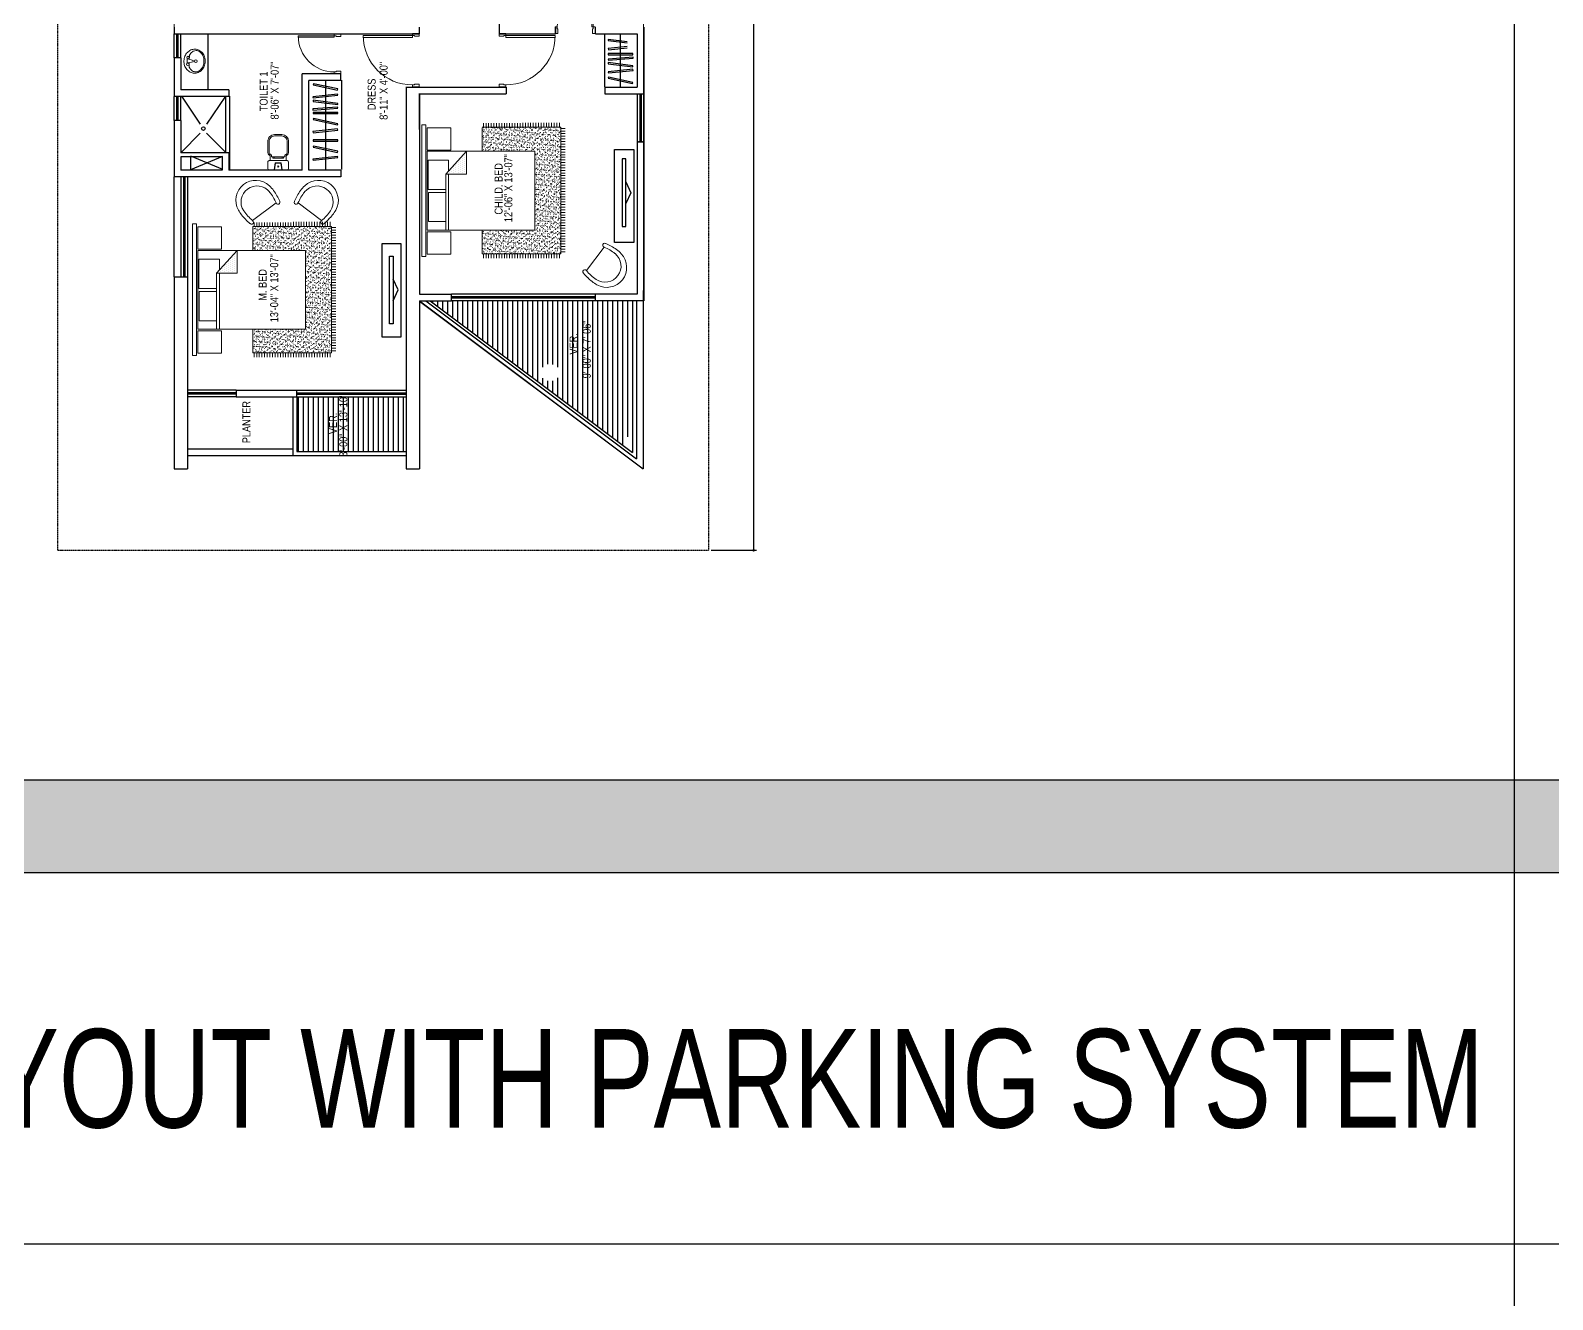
# Model space of a CAD drawing. Header units: inches. Extents: x 283072 to 301462, y 26630 to 62925.
# Drawn here: x 292649 to 293790, y 31862 to 32813 of the extents above; entities that cross this region are included whole.
import ezdxf
from ezdxf.enums import TextEntityAlignment as Align

# ---------------------------------------------------------------- set-up
doc = ezdxf.new("R2010")
doc.units = ezdxf.units.IN
doc.header["$MEASUREMENT"] = 0
doc.header["$PDMODE"] = 2
doc.linetypes.add('ACAD_ISO03W100', pattern=[30, 12, -18])
doc.linetypes.add('DASHDOT', pattern=[25.4, 12.7, -6.35, 0, -6.35])
doc.layers.get('0').update_dxf_attribs({"lineweight": 5})
for name, color, linetype, lineweight in [('BUILDING_OUTER_P3', 1, 'Continuous', 35), ('DIM', 4, 'Continuous', 13), ('Dimension.', 7, 'Continuous', 5), ('door', 35, 'Continuous', 13), ('Duct', 8, 'Continuous', 9), ('Fixture', 42, 'Continuous', 13), ('fur', 46, 'Continuous', 13), ('furniture', 126, 'Continuous', 13), ('Hatch', 8, 'Continuous', 9), ('Railing', 30, 'Continuous', 25), ('slab', 86, 'Continuous', 9), ('Text Room name', 4, 'Continuous', 13), ('Text Room Size feet', 34, 'Continuous', 9), ('wall', 7, 'Continuous', 35)]:
    doc.layers.add(name, color=color, linetype=linetype, lineweight=lineweight)
doc.layers.add('WIN', color=7, linetype='Continuous', lineweight=18, true_color=0x144fff)
doc.styles.add('ATT', font='TXT')
doc.styles.add('S_Swis721 LtCn BT', font='swisscl.ttf')
doc.styles.get("Standard").update_dxf_attribs({"font": 'ARIALN.TTF'})
doc.dimstyles.get("Standard").update_dxf_attribs({"dimtxt": 11, "dimasz": 2, "dimexe": 2, "dimexo": 2, "dimgap": 0.09, "dimtad": 0, "dimtih": 1, "dimtoh": 1, "dimdec": 4, "dimzin": 0, "dimdsep": 46, "dimlunit": 4, "dimtxsty": 'Standard', "dimblk": 'DOT', "dimcen": 0.09, "dimadec": 0, "dimazin": 0, "dimtfac": 1, "dimtdec": 4, "dimtofl": 0, "dimtmove": 0, "dimatfit": 3, "dimldrblk": 'DOT', "dimfxl": 1, "dimtolj": 1, "dimtzin": 0, "dimarcsym": 0})

# ---------------------------------------------------------------- blocks, each defined once
blk = doc.blocks.new('DOOR-SS-40')
at = {"layer": 'door'}
for p, q in [((1.5, 5), (1.5, 42)), ((3, 42), (3, 5)), ((0, 0), (0, 5)), ((0, 5), (1.5, 5)), ((2, 0), (0, 0)), ((3, 5), (1.5, 5)), ((1.5, 5), (1.5, 3.5)), ((1.5, 3.5), (2, 3.5)), ((2, 3.5), (2, 0)), ((38, 3.5), (38.5, 3.5)), ((38, 0), (38, 3.5)), ((40, 0), (38, 0)), ((38.5, 5), (40, 5)), ((38.5, 3.5), (38.5, 5)), ((40, 5), (40, 0))]:
    blk.add_line(p, q, dxfattribs=at)
at = {"layer": 'door', "ltscale": 50}
blk.add_arc((1.5, 5), 37, 0, 90, dxfattribs=at)
blk = doc.blocks.new('BED-D60A')
for p, q in [((-30, -82), (-30, 0)), ((30, 0), (-30, 0)), ((30, 0), (30, -82)), ((-23.6, -14.2), (-23.6, -1)), ((-23.6, -1), (-1.3, -1)), ((-1.3, -1), (-1.3, -14.2)), ((1, -0.9), (1, -14.2)), ((23.3, -0.9), (1, -0.9)), ((23.3, -16.4), (23.3, -0.9)), ((12.6, -14.2), (-30, -14.2)), ((-30, -16.4), (12.6, -16.4)), ((12.6, -16.4), (12.6, -14.2)), ((30, -29.9), (12.6, -14.2)), ((12.6, -16.4), (12.6, -29.9)), ((12.8, -15.8), (12.8, -15.8)), ((12.8, -18.9), (12.8, -18.9)), ((12.8, -22), (12.8, -22)), ((13.6, -17.3), (13.6, -17.3)), ((13.6, -20.5), (13.6, -20.5)), ((14.4, -18.9), (14.4, -18.9)), ((14.4, -22), (14.4, -22)), ((15.1, -16.4), (23.3, -16.4)), ((15.2, -17.3), (15.2, -17.3)), ((15.2, -20.5), (15.2, -20.5)), ((16, -18.9), (16, -18.9)), ((16, -22), (16, -22)), ((16.7, -20.5), (16.7, -20.5)), ((17.5, -18.9), (17.5, -18.9)), ((17.5, -22), (17.5, -22)), ((18.3, -20.5), (18.3, -20.5)), ((19.1, -22), (19.1, -22)), ((20.7, -22), (20.7, -22)), ((12.6, -29.9), (30, -29.9)), ((12.8, -25.1), (12.8, -25.1)), ((12.8, -28.3), (12.8, -28.3)), ((13.6, -23.6), (13.6, -23.6)), ((13.6, -26.7), (13.6, -26.7)), ((13.6, -29.8), (13.6, -29.8)), ((14.4, -25.1), (14.4, -25.1)), ((14.4, -28.3), (14.4, -28.3)), ((15.2, -23.6), (15.2, -23.6)), ((15.2, -26.7), (15.2, -26.7)), ((15.2, -29.8), (15.2, -29.8)), ((16, -25.1), (16, -25.1)), ((16, -28.3), (16, -28.3)), ((16.7, -23.6), (16.7, -23.6)), ((16.7, -26.7), (16.7, -26.7)), ((16.7, -29.8), (16.7, -29.8)), ((17.5, -25.1), (17.5, -25.1)), ((17.5, -28.3), (17.5, -28.3)), ((18.3, -23.6), (18.3, -23.6)), ((18.3, -26.7), (18.3, -26.7)), ((18.3, -29.8), (18.3, -29.8)), ((19.1, -25.1), (19.1, -25.1)), ((19.1, -28.3), (19.1, -28.3)), ((19.9, -23.6), (19.9, -23.6)), ((19.9, -26.7), (19.9, -26.7)), ((19.9, -29.8), (19.9, -29.8)), ((20.7, -25.1), (20.7, -25.1)), ((20.7, -28.3), (20.7, -28.3)), ((21.4, -23.6), (21.4, -23.6)), ((21.4, -26.7), (21.4, -26.7)), ((21.4, -29.8), (21.4, -29.8)), ((22.2, -25.1), (22.2, -25.1)), ((22.2, -28.3), (22.2, -28.3)), ((23, -23.6), (23, -23.6)), ((23, -26.7), (23, -26.7)), ((23, -29.8), (23, -29.8)), ((23.8, -25.1), (23.8, -25.1)), ((23.8, -28.3), (23.8, -28.3)), ((24.6, -26.7), (24.6, -26.7)), ((24.6, -29.8), (24.6, -29.8)), ((25.3, -28.3), (25.3, -28.3)), ((26.1, -26.7), (26.1, -26.7)), ((26.1, -29.8), (26.1, -29.8)), ((26.9, -28.3), (26.9, -28.3)), ((27.7, -29.8), (27.7, -29.8)), ((29.2, -29.8), (29.2, -29.8)), ((30, -82), (-30, -82))]:
    blk.add_line(p, q)
blk = doc.blocks.new('sdfd')
at = {"layer": 'furniture', "lineweight": 0, "ltscale": 0.0025}
h = blk.add_hatch(dxfattribs=at)
h.set_pattern_fill('AR-SAND,_O', color=9, scale=1.476378, angle=180)
h.set_pattern_definition([(142.5, (261026.0572, -170322.2883), (0.093002005, 2.844720131), [0, -2.244094488, 0, -2.50984252, 0, -2.399114173]), (172.5, (261026.0572, -170322.2883), (-2.61285931, 4.16655423), [0, -1.210629921, 0, -2.022637795, 0, -0.775098425]), (212.5, (261027.8731, -170322.2883), (-4.597650386, 0.008354902), [0, -0.738188976, 0, -2.657480315, 0, -3.46948819]), (222.5, (261027.873, -170322.2883), (-4.43817904, 1.295780854), [0, -0.369094488, 0, -1.742125984, 0, -1.993110236])])
h.paths.add_polyline_path([(141866, 18183.6), (141866, 18088.8), (141925.1, 18088.8), (141925.1, 18106.8), (141885.6, 18106.8), (141885.6, 18165.9), (141925.1, 18165.9), (141925.1, 18183.6)])
at = {"layer": 'furniture', "color": 8, "lineweight": 0, "ltscale": 0.0025}
for p, q in [((141866, 18182.1), (141862.7, 18182.1)), ((141866, 18180.1), (141862.7, 18180.1)), ((141866, 18183.6), (141866, 18088.8)), ((141925.1, 18183.6), (141866, 18183.6)), ((141867, 18183.6), (141867, 18186.9)), ((141869, 18183.6), (141869, 18186.9)), ((141870.9, 18183.6), (141870.9, 18186.9)), ((141872.9, 18183.6), (141872.9, 18186.9)), ((141874.9, 18183.6), (141874.9, 18186.9)), ((141876.8, 18183.6), (141876.8, 18186.9)), ((141878.8, 18183.6), (141878.8, 18186.9)), ((141880.8, 18183.6), (141880.8, 18186.9)), ((141882.8, 18183.6), (141882.8, 18186.9)), ((141884.7, 18183.6), (141884.7, 18186.9)), ((141886.7, 18183.6), (141886.7, 18186.9)), ((141888.7, 18183.6), (141888.7, 18186.9)), ((141890.6, 18183.6), (141890.6, 18186.9)), ((141892.6, 18183.6), (141892.6, 18186.9)), ((141894.6, 18183.6), (141894.6, 18186.9)), ((141896.5, 18183.6), (141896.5, 18186.9)), ((141898.5, 18183.6), (141898.5, 18186.9)), ((141900.5, 18183.6), (141900.5, 18186.9)), ((141902.4, 18183.6), (141902.4, 18186.9)), ((141904.4, 18183.6), (141904.4, 18186.9)), ((141906.4, 18183.6), (141906.4, 18186.9)), ((141908.3, 18183.6), (141908.3, 18186.9)), ((141910.3, 18183.6), (141910.3, 18186.9)), ((141912.3, 18183.6), (141912.3, 18186.9)), ((141914.3, 18183.6), (141914.3, 18186.9)), ((141916.2, 18183.6), (141916.2, 18186.9)), ((141918.2, 18183.6), (141918.2, 18186.9)), ((141920.2, 18183.6), (141920.2, 18186.9)), ((141922.1, 18183.6), (141922.1, 18186.9)), ((141924.1, 18183.6), (141924.1, 18186.9)), ((141925.1, 18183.6), (141925.1, 18165.9)), ((141866, 18178.2), (141862.7, 18178.2)), ((141866, 18176.2), (141862.7, 18176.2)), ((141866, 18174.2), (141862.7, 18174.2)), ((141866, 18172.3), (141862.7, 18172.3)), ((141866, 18170.3), (141862.7, 18170.3)), ((141866, 18168.3), (141862.7, 18168.3)), ((141866, 18166.4), (141862.7, 18166.4)), ((141866, 18164.4), (141862.7, 18164.4)), ((141866, 18162.4), (141862.7, 18162.4)), ((141866, 18160.5), (141862.7, 18160.5)), ((141866, 18158.5), (141862.7, 18158.5)), ((141866, 18156.5), (141862.7, 18156.5)), ((141866, 18154.6), (141862.7, 18154.6)), ((141866, 18152.6), (141862.7, 18152.6)), ((141866, 18150.6), (141862.7, 18150.6)), ((141866, 18148.6), (141862.7, 18148.6)), ((141866, 18146.7), (141862.7, 18146.7)), ((141866, 18144.7), (141862.7, 18144.7)), ((141866, 18142.7), (141862.7, 18142.7)), ((141866, 18140.8), (141862.7, 18140.8)), ((141866, 18138.8), (141862.7, 18138.8)), ((141866, 18136.8), (141862.7, 18136.8)), ((141866, 18134.9), (141862.7, 18134.9)), ((141866, 18132.9), (141862.7, 18132.9)), ((141866, 18130.9), (141862.7, 18130.9)), ((141866, 18129), (141862.7, 18129)), ((141866, 18127), (141862.7, 18127)), ((141866, 18125), (141862.7, 18125)), ((141866, 18123.1), (141862.7, 18123.1)), ((141866, 18121.1), (141862.7, 18121.1)), ((141866, 18119.1), (141862.7, 18119.1)), ((141866, 18117.2), (141862.7, 18117.2)), ((141866, 18115.2), (141862.7, 18115.2)), ((141866, 18113.2), (141862.7, 18113.2)), ((141866, 18111.2), (141862.7, 18111.2)), ((141866, 18109.3), (141862.7, 18109.3)), ((141866, 18107.3), (141862.7, 18107.3)), ((141866, 18105.3), (141862.7, 18105.3)), ((141866, 18103.4), (141862.7, 18103.4)), ((141866, 18101.4), (141862.7, 18101.4)), ((141925.1, 18089.1), (141925.1, 18106.8)), ((141866, 18099.4), (141862.7, 18099.4)), ((141866, 18097.5), (141862.7, 18097.5)), ((141866, 18095.5), (141862.7, 18095.5)), ((141866, 18093.5), (141862.7, 18093.5)), ((141866, 18091.6), (141862.7, 18091.6)), ((141866, 18089.6), (141862.7, 18089.6)), ((141894.6, 18089.1), (141894.6, 18085.8)), ((141896.5, 18089.1), (141896.5, 18085.8)), ((141898.5, 18089.1), (141898.5, 18085.8)), ((141900.5, 18089.1), (141900.5, 18085.8)), ((141902.4, 18089.1), (141902.4, 18085.8)), ((141904.4, 18089.1), (141904.4, 18085.8)), ((141906.4, 18089.1), (141906.4, 18085.8)), ((141908.3, 18089.1), (141908.3, 18085.8)), ((141910.3, 18089.1), (141910.3, 18085.8)), ((141912.3, 18089.1), (141912.3, 18085.8)), ((141914.3, 18089.1), (141914.3, 18085.8)), ((141916.2, 18089.1), (141916.2, 18085.8)), ((141918.2, 18089.1), (141918.2, 18085.8)), ((141920.2, 18089.1), (141920.2, 18085.8)), ((141922.1, 18089.1), (141922.1, 18085.8)), ((141924.1, 18089.1), (141924.1, 18085.8)), ((141925.1, 18088.8), (141866, 18088.8)), ((141867, 18088.8), (141867, 18085.5)), ((141869, 18088.8), (141869, 18085.5)), ((141870.9, 18088.8), (141870.9, 18085.5)), ((141872.9, 18088.8), (141872.9, 18085.5)), ((141874.9, 18088.8), (141874.9, 18085.5)), ((141876.8, 18088.8), (141876.8, 18085.5)), ((141878.8, 18088.8), (141878.8, 18085.5)), ((141880.8, 18088.8), (141880.8, 18085.5)), ((141882.8, 18088.8), (141882.8, 18085.5)), ((141884.7, 18088.8), (141884.7, 18085.5)), ((141886.7, 18088.8), (141886.7, 18085.5)), ((141888.7, 18088.8), (141888.7, 18085.5)), ((141890.6, 18088.8), (141890.6, 18085.5)), ((141892.6, 18088.8), (141892.6, 18085.5)), ((141894.6, 18088.8), (141894.6, 18085.5))]:
    blk.add_line(p, q, dxfattribs=at)
at = {"layer": 'furniture', "lineweight": 0, "ltscale": 0.0025}
for points in [[(141948.6, 18183.9), (141948.6, 18167.1), (141966.3, 18167.1), (141966.3, 18183.9)], [(141967.3, 18185.7), (141967.3, 18087), (141970.2, 18087), (141970.2, 18185.7)], [(141948.6, 18105.8), (141948.6, 18089.1), (141966.3, 18089.1), (141966.3, 18105.8)]]:
    blk.add_lwpolyline(points, close=True, dxfattribs=at)
at = {"layer": 'furniture', "lineweight": 0, "ltscale": 0.0025, "xscale": 0.9842519685043953, "yscale": 0.9842519685043953, "zscale": 0.9842519685043953, "rotation": 270}
blk.add_blockref('BED-D60A', (141966.3, 18136.3), dxfattribs=at)
blk = doc.blocks.new('CH')
blk.add_line((0, -11.2), (0, 11.2))
for centre, radius, start, end in [((-0.5, 12.6), 1.51, 97.8294, 290.2912), ((8.7, -29), 44.2, 96.2135, 102.2995), ((8.7, -29), 41.2, 88.7117, 102.1711), ((8.9, -10.1), 25.5, 79.5291, 101.2644), ((9.3, 0), 12.2, 273.2409, 88.2088), ((10.9, 0), 15.2, 277.4868, 80.0098), ((-0.5, -12.6), 1.51, 70.8699, 263.1915), ((9, 30.7), 42.9, 257.8323, 271.201), ((8.9, 30), 45.2, 257.7614, 263.8827), ((9, 12.8), 28.1, 259.8776, 277.9207)]:
    blk.add_arc(centre, radius, start, end)
blk = doc.blocks.new('DOOR-SS-30')
at = {"layer": 'door'}
for p, q in [((1.5, 5), (1.5, 32)), ((2.5, 5), (2.5, 32)), ((0, 0), (0, 5)), ((0, 5), (1.5, 5)), ((2, 0), (0, 0)), ((2.5, 5), (1.5, 5)), ((1.5, 5), (1.5, 3.5)), ((1.5, 3.5), (2, 3.5)), ((2, 3.5), (2, 0)), ((28, 3.5), (28.5, 3.5)), ((28, 0), (28, 3.5)), ((30, 0), (28, 0)), ((28.5, 5), (30, 5)), ((28.5, 3.5), (28.5, 5)), ((30, 5), (30, 0))]:
    blk.add_line(p, q, dxfattribs=at)
at = {"layer": 'door', "ltscale": 50}
blk.add_arc((1.5, 5), 27, 0, 90, dxfattribs=at)
blk = doc.blocks.new('15PLAV04')
at = {"color": 0, "linetype": 'ByBlock'}
for p, q in [((2.5, -1.5), (2.5, 1.5)), ((7, 0.5), (3, 1.5)), ((4, 1.25), (4, 3.635323)), ((7, -0.5), (7, 0.5)), ((3, -1.5), (7, -0.5)), ((4, -3.628449), (4, -1.25))]:
    blk.add_line(p, q, dxfattribs=at)
blk.add_lwpolyline([(8, 9, 0.109452), (4.986152, 8.332258, 0.102376), (2.343146, 6.363961, 0.093737), (0.622313, 3.491319, 0.088426), (0, 0, 0.088426), (0.622313, -3.491319, 0.093737), (2.343146, -6.363961, 0.102376), (4.986152, -8.332258, 0.109452), (8, -9, 0.109452), (11.013848, -8.332258, 0.102376), (13.656854, -6.363961, 0.093737), (15.377687, -3.491319, 0.088426), (16, 0, 0.088426), (15.377687, 3.491319, 0.093737), (13.656854, 6.363961, 0.102376), (11.013848, 8.332258, 0.109452)], format="xyb", close=True, dxfattribs=at)
for centre in [(3, 2.5), (9, 0), (3, -2.5)]:
    blk.add_circle(centre, 1, dxfattribs=at)
for centre, radius, start, end in [((7, 3.635323), 3, 146.09549, 180), ((11.358035, 0.706347), 8.250845, 143.130102, 146.09549), ((9.915843, 1.787992), 6.448105, 118.911201, 143.130102), ((9, 3.446272), 4.553728, 90, 118.911201), ((9, 3.446272), 4.553728, 61.088799, 90), ((8.084157, 1.787992), 6.448105, 36.869898, 61.088799), ((6.641965, 0.706347), 8.250845, 17.257939, 36.869898), ((4.368267, 0), 10.631733, 0, 17.257939), ((4.368267, 0), 10.631733, 342.742061, 0), ((7, -3.628449), 3, 180, 212.259808), ((9.915843, -1.787992), 6.448105, 212.259808, 241.088799), ((9, -3.446272), 4.553728, 241.088799, 270), ((9, -3.446272), 4.553728, 270, 298.911201), ((8.084157, -1.787992), 6.448105, 298.911201, 323.130102), ((6.641965, -0.706347), 8.250845, 323.130102, 342.742061)]:
    blk.add_arc(centre, radius, start, end, dxfattribs=at)
at = {"color": 0, "linetype": 'ByBlock', "style": 'ATT'}
for tag, p, flags in [('ROOM_NUMBER', (0, -26.5), 1), ('ITEM', (0, -17.5), 3)]:
    blk.add_attdef(tag, p, '', height=6, dxfattribs=dict(at, flags=flags))
blk = doc.blocks.new('_Dot')
at = {"color": 0, "linetype": 'Continuous', "lineweight": -2}
blk.add_line((-0.5, 0), (-1, 0), dxfattribs=at)
at = {"color": 0, "linetype": 'Continuous', "const_width": 0.5}
blk.add_lwpolyline([(-0.25, 0, 1), (0.25, 0, 1)], format="xyb", close=True, dxfattribs=at)
blk = doc.blocks.new('*D217')
at = {"layer": 'Defpoints', "color": 0, "linetype": 'Continuous', "lineweight": 30, "ltscale": 200, "transparency": 16777216}
for p in [(293157.6, 33578.6), (293191.4, 33578.6), (293157.6, 32423.6)]:
    blk.add_point(p, dxfattribs=at)
at = {"layer": 'DIM', "color": 0, "lineweight": -2, "ltscale": 200, "transparency": 16777216}
for p, q in [((293159.6, 33578.6), (293193.4, 33578.6)), ((293191.4, 33576.6), (293191.4, 33006.3)), ((293191.4, 32425.6), (293191.4, 32995.9)), ((293159.6, 32423.6), (293193.4, 32423.6))]:
    blk.add_line(p, q, dxfattribs=at)
at = {"layer": 'DIM', "color": 0, "linetype": 'Continuous', "lineweight": -2, "ltscale": 200, "transparency": 16777216, "xscale": 2, "yscale": 2, "zscale": 2}
for p, rotation in [((293191.4, 33578.6), 90), ((293191.4, 32423.6), 270)]:
    blk.add_blockref('_Dot', p, dxfattribs=dict(at, rotation=rotation))
at = {"layer": 'DIM', "color": 0, "linetype": 'Continuous', "lineweight": 30, "ltscale": 200, "transparency": 16777216, "insert": (293191.4, 33001.1), "char_height": 8, "attachment_point": 5}
blk.add_mtext('\\A1;96\'-3" [29337]', dxfattribs=at)
blk = doc.blocks.new('Rak commode')
at = {"layer": 'furniture', "linetype": 'Continuous', "ltscale": 200}
for p, q in [((297652.3, 74249.9), (297652.3, 74254.9)), ((297653.3, 74255.9), (297666.8, 74255.9)), ((297657.8, 74250.5), (297657, 74255.9)), ((297657.8, 74250.5), (297657, 74255.9)), ((297657, 74255.9), (297663, 74255.9)), ((297658, 74250.8), (297657.3, 74255.7)), ((297657.3, 74255.7), (297662.7, 74255.7)), ((297657.8, 74250.5), (297662.3, 74250.5)), ((297662.3, 74250.5), (297657.8, 74250.5)), ((297662.1, 74250.8), (297658, 74250.8)), ((297662.7, 74255.7), (297662.1, 74250.8)), ((297662.3, 74250.5), (297663, 74255.9)), ((297663, 74255.9), (297662.3, 74250.5)), ((297667.8, 74254.9), (297667.8, 74249.9)), ((297652.3, 74234.4), (297652.3, 74242.9)), ((297652.3, 74234.4), (297652.3, 74242.9)), ((297653, 74244.4), (297654.1, 74245.4)), ((297653, 74244.4), (297654.1, 74245.4)), ((297666.8, 74248.9), (297653.3, 74248.9)), ((297653.3, 74234.4), (297653.3, 74242.9)), ((297653.6, 74243.7), (297655.1, 74244.9)), ((297654.1, 74245.4), (297654.1, 74248.9)), ((297654.1, 74245.4), (297654.1, 74247.1)), ((297655.1, 74244.9), (297655.1, 74246.1)), ((297655.1, 74246.1), (297665, 74246.1)), ((297656.1, 74246.1), (297656.1, 74247.1)), ((297664, 74247.1), (297656.1, 74247.1)), ((297656.1, 74247.1), (297664, 74247.1)), ((297657.1, 74246.1), (297657.1, 74247.1)), ((297663, 74247.1), (297663, 74246.1)), ((297664, 74247.1), (297664, 74246.1)), ((297665, 74246.1), (297665, 74244.9)), ((297665, 74244.9), (297666.4, 74243.7)), ((297666, 74245.4), (297666, 74248.9)), ((297666, 74247.1), (297666, 74245.4)), ((297667.1, 74244.4), (297666, 74245.4)), ((297666, 74245.4), (297667.1, 74244.4)), ((297666.8, 74242.9), (297666.8, 74234.4)), ((297667.8, 74242.9), (297667.8, 74234.4)), ((297667.8, 74242.9), (297667.8, 74234.4)), ((297662.8, 74230.4), (297657.3, 74230.4)), ((297662.8, 74229.4), (297657.3, 74229.4)), ((297662.8, 74229.4), (297657.3, 74229.4))]:
    blk.add_line(p, q, dxfattribs=at)
blk.add_circle((297660, 74253.3), 0.411, dxfattribs=at)
for centre, radius, start, end in [((297653.3, 74254.9), 1, 90, 180), ((297653.3, 74249.9), 1, 180, 270), ((297666.8, 74254.9), 1, 0, 90), ((297666.8, 74249.9), 1, 270, 0), ((297654.3, 74242.9), 2, 130.6233, 180), ((297654.3, 74242.9), 2, 130.6233, 180), ((297654.3, 74242.9), 1, 130.6233, 180), ((297665.8, 74242.9), 1, 0, 49.3767), ((297665.8, 74242.9), 2, 0, 49.3767), ((297665.8, 74242.9), 2, 0, 49.3767), ((297657.3, 74234.4), 5, 180, 270), ((297657.3, 74234.4), 5, 180, 270), ((297657.3, 74234.4), 4, 180, 270), ((297662.8, 74234.4), 5, 270, 0), ((297662.8, 74234.4), 4, 270, 0), ((297662.8, 74234.4), 5, 270, 0)]:
    blk.add_arc(centre, radius, start, end, dxfattribs=at)

msp = doc.modelspace()

# ---------------------------------------------------------------- hatches: boundary and pattern name
at = {"layer": 'Dimension.', "linetype": 'ByBlock', "lineweight": 30, "ltscale": 200}
h = msp.add_hatch(dxfattribs=at)
h.set_pattern_fill('AR-CONC', color=6, scale=20)
h.set_pattern_definition([(50, (0, 0), (143.452037, -12.550427), [15, -165]), (355, (0, 0), (-27.75027, 150.43843), [12, -132]), (100.451444, (11.95, -1.05), (115.70177, 137.888), [12.74804, -140.22842]), (46.1842, (0, 40), (213.44827, -33.10386), [22.5, -247.5]), (96.635635, (17.79, 37.24), (186.93239, 194.82372), [19.12207, -210.34275]), (351.18416, (0, 40), (186.93239, 194.82372), [18, -198]), (21, (20, 30), (119.38141, -80.52378), [15, -165]), (326, (20, 30), (48.66307, 145.03001), [12, -132]), (71.451445, (29.95, 23.29), (168.044475, 64.50623), [12.74804, -140.22842]), (37.5, (0, 0), (2.431971, 66.578771), [0, -130.4, 0, -134, 0, -132.5]), (7.5, (0, 0), (52.613907, 78.882342), [0, -76.4, 0, -127.4, 0, -50.5]), (327.5, (-44.6, 0), (106.764487, -4.510974), [0, -50, 0, -156, 0, -207]), (317.5, (-64.6, 0), (116.637234, 20.020996), [0, -65, 0, -103.6, 0, -147])])
h.paths.add_polyline_path([(292084.92011, 32251.5), (290407.92011, 32251.5), (290407.92011, 32182.07655), (292084.92011, 32182.07655)])
h.paths.add_polyline_path([(293761.92011, 32251.5), (292084.92011, 32251.5), (292084.92011, 32182.07655), (293761.92011, 32182.07655)])
h.paths.add_polyline_path([(295438.92011, 32251.5), (293761.92011, 32251.5), (293761.92011, 32182.07655), (295438.92011, 32182.07655)])
h.paths.add_polyline_path([(297115.92011, 32251.5), (295438.92011, 32251.5), (295438.92011, 32182.07655), (297115.92011, 32182.07655)])
at = {"layer": 'Hatch', "linetype": 'Continuous', "lineweight": 30, "ltscale": 200}
h = msp.add_hatch(dxfattribs=at)
h.set_pattern_fill('ANSI31', color=256, scale=30, angle=45, style=0)
h.set_pattern_definition([(90, (10665.8542, -17334.7587), (-3.75, 7e-16), [])])
h.paths.add_polyline_path([(292948.92266, 32610.65656), (293100.70358, 32610.65656), (293100.70358, 32508.70155), (293097.01608, 32508.70155), (293097.01608, 32499.77196)])
h.paths.add_polyline_path([(293060.9136, 32568.78804), (293060.9136, 32587.82761), (293051.9136, 32587.82761), (293051.9136, 32568.78804)], flags=24)
h.paths.add_polyline_path([(293070.96121, 32550.98266), (293070.96121, 32597.47856), (293061.77089, 32597.47856), (293061.77089, 32550.98266)], flags=24)
h.paths.add_polyline_path([(293038.86348, 32564.11198), (293032.55015, 32560.46698), (293032.55015, 32556.82198), (293045.1768, 32556.82198), (293045.1768, 32560.46698)], flags=0)
h.paths.add_polyline_path([(293045.1768, 32553.17698), (293045.1768, 32556.82198), (293032.55015, 32556.82198), (293032.55015, 32553.17698), (293038.86348, 32549.53198)], flags=0)
h = msp.add_hatch(dxfattribs=at)
h.set_pattern_fill('ANSI31', color=256, scale=30, angle=45, style=0)
h.set_pattern_definition([(90, (12807.524, -17334.7587), (-3.75, 7e-16), [])])
h.paths.add_polyline_path([(292848.93534, 32497.57655), (292848.93534, 32538.65655), (292930.90521, 32538.65655), (292930.59272, 32508.57655), (292928.90521, 32508.57655), (292928.90521, 32497.59829)])
h.paths.add_polyline_path([(292888.35479, 32492.14273), (292888.35479, 32542.46129), (292879.16447, 32542.46129), (292879.16447, 32492.14273)], flags=9)
h.paths.add_polyline_path([(292880.44314, 32509.19777), (292880.44314, 32528.23733), (292871.44314, 32528.23733), (292871.44314, 32509.19777)], flags=24)

# ---------------------------------------------------------------- linework, layer by layer
at = {"layer": 'BUILDING_OUTER_P3', "linetype": 'DASHDOT', "lineweight": 30, "ltscale": 0.02}
for p, q in [((292669.59271, 32423.57655), (292669.59271, 33578.57655)), ((293157.59271, 33578.57655), (293157.59271, 32423.57655)), ((292669.59271, 32423.57655), (293157.59271, 32423.57655))]:
    msp.add_line(p, q, dxfattribs=at)
at = {"layer": 'Dimension.', "color": 6, "linetype": 'ByBlock', "lineweight": 30, "ltscale": 200}
for p, q in [((293761.92011, 26629.57655), (293761.92011, 34061.57655)), ((290407.92011, 32251.5), (297115.92011, 32251.5)), ((290407.92011, 32182.07655), (297115.92011, 32182.07655)), ((290407.92011, 31903.57655), (297115.92011, 31903.57655))]:
    msp.add_line(p, q, dxfattribs=at)
at = {"layer": 'Dimension.', "linetype": 'ByBlock', "lineweight": 15, "ltscale": 200}
msp.add_lwpolyline([(293108.90521, 33020.73511), (293108.59271, 32484.57655), (292940.90521, 32610.71906), (292940.90521, 32484.57655), (292930.90521, 32484.57655), (292930.90521, 32494.57655), (292766.90298, 32494.57655), (292766.90298, 32484.70155), (292756.90298, 32484.70155), (292756.90297, 32859.73518)], dxfattribs=at)
at = {"layer": 'Duct', "linetype": 'Continuous', "lineweight": 30, "ltscale": 200}
for p, q in [((292769.27798, 32709.04761), (292769.27798, 32719.04761)), ((292769.27798, 32709.04761), (292793.27798, 32719.04761)), ((292793.27798, 32709.04761), (292769.27798, 32719.04761))]:
    msp.add_line(p, q, dxfattribs=at)
at = {"layer": 'Fixture', "lineweight": 30}
for p, q in [((293091.59271, 32771.04761), (293091.59271, 32811.04761)), ((292870.27798, 32776.04761), (292870.27798, 32709.04761))]:
    msp.add_line(p, q, dxfattribs=at)
for points in [[(293096.59271, 32804.8967), (293082.37293, 32806.70253), (293082.2678, 32805.87472), (293096.59271, 32804.05554)], [(293096.59271, 32801.22788), (293082.33453, 32799.73675), (293082.42133, 32798.90682), (293096.59271, 32800.38887)]]:
    msp.add_lwpolyline(points, dxfattribs=at)
for points in [[(293082.2678, 32788.4568), (293100.70736, 32786.11508), (293100.81249, 32786.94289), (293082.37293, 32789.28461)], [(293082.28357, 32795.19894), (293100.87123, 32795.19894), (293100.87123, 32796.0334), (293082.28357, 32796.0334)], [(293082.46978, 32791.11778), (293100.99838, 32792.59842), (293100.93191, 32793.43022), (293082.40331, 32791.94959)], [(293082.32128, 32777.61677), (293100.48293, 32773.66007), (293100.66056, 32774.4754), (293082.49891, 32778.4321)], [(293082.42133, 32781.4889), (293100.90816, 32783.42226), (293100.82137, 32784.25219), (293082.33453, 32782.31883)], [(292879.44936, 32765.60632), (292860.96252, 32763.67296), (292861.04931, 32762.84302), (292879.53615, 32764.77638)], [(292879.54941, 32769.47844), (292861.38776, 32773.43515), (292861.21013, 32772.61982), (292879.37178, 32768.66311)], [(292879.4009, 32755.97743), (292860.87231, 32754.4968), (292860.93878, 32753.66499), (292879.46737, 32755.14563)], [(292879.60288, 32758.63842), (292861.16332, 32760.98013), (292861.0582, 32760.15232), (292879.49776, 32757.81061)], [(292879.58712, 32751.89628), (292860.99946, 32751.89628), (292860.99946, 32751.06182), (292879.58712, 32751.06182)], [(292879.54941, 32743.36504), (292861.38776, 32747.32174), (292861.21013, 32746.50641), (292879.37178, 32742.54971)], [(292879.44936, 32739.49291), (292860.96252, 32737.55955), (292861.04931, 32736.72962), (292879.53615, 32738.66298)], [(292879.58712, 32731.29966), (292860.99946, 32731.29966), (292860.99946, 32730.4652), (292879.58712, 32730.4652)], [(292879.54941, 32722.76842), (292861.38776, 32726.72513), (292861.21013, 32725.9098), (292879.37178, 32721.95309)], [(292879.44936, 32718.89629), (292860.96252, 32716.96293), (292861.04931, 32716.133), (292879.53615, 32718.06636)]]:
    msp.add_lwpolyline(points, close=True, dxfattribs=at)
at = {"layer": 'fur', "linetype": 'Continuous', "lineweight": 30, "ltscale": 200}
for p, q in [((292782.27798, 32769.04761), (292782.27798, 32811.04761)), ((293079.59271, 32811.04761), (293079.59271, 32771.04761)), ((292882.27798, 32776.04761), (292882.27798, 32709.04761)), ((292762.27798, 32764.04761), (292776.46603, 32743.19547)), ((292795.27798, 32764.04761), (292781.08992, 32743.19547)), ((292795.27798, 32764.04761), (292795.27798, 32722.04761)), ((292798.27798, 32764.04761), (292798.27798, 32709.04761)), ((292776.46603, 32736.39975), (292762.27798, 32722.04761)), ((292781.08992, 32736.39975), (292795.27798, 32722.04761))]:
    msp.add_line(p, q, dxfattribs=at)
msp.add_circle((292778.77798, 32739.79761), 1.34938, dxfattribs=at)
at = {"layer": 'furniture', "lineweight": 30}
for p, q in [((293087.05714, 32654.39183), (293087.05714, 32724.08286)), ((293087.05714, 32724.08286), (293101.59271, 32724.08286)), ((293101.59271, 32724.08286), (293101.59271, 32654.39183)), ((293095.47933, 32717.04571), (293092.81716, 32717.04571)), ((293092.81716, 32717.04571), (293092.81716, 32666.43332)), ((293095.47933, 32666.43332), (293095.47933, 32717.04571)), ((293095.47933, 32699.89169), (293099.38098, 32691.73952)), ((293099.38098, 32691.73952), (293095.47933, 32683.58734)), ((293092.81716, 32666.43332), (293095.47933, 32666.43332)), ((292912.60844, 32653.32517), (292912.60844, 32583.63414)), ((292927.144, 32653.32517), (292912.60844, 32653.32517)), ((292927.144, 32583.63414), (292927.144, 32653.32517)), ((293101.59271, 32654.39183), (293087.05714, 32654.39183)), ((292918.36845, 32593.48757), (292918.36845, 32644.09996)), ((292918.36845, 32644.09996), (292921.03062, 32644.09996)), ((292921.03062, 32644.09996), (292921.03062, 32593.48757)), ((292924.93228, 32618.79376), (292921.03062, 32626.94594)), ((292921.03062, 32610.64159), (292924.93228, 32618.79376)), ((292912.60844, 32583.63414), (292927.144, 32583.63414)), ((292921.03062, 32593.48757), (292918.36845, 32593.48757))]:
    msp.add_line(p, q, dxfattribs=at)
at = {"layer": 'Railing', "lineweight": 30}
for p, q in [((292945.59068, 32610.65656), (293103.59271, 32492.07979)), ((292948.92266, 32610.65656), (293100.59271, 32496.83179)), ((293100.59271, 32610.65656), (293100.59271, 32496.83179)), ((293103.59271, 32610.65656), (293103.59271, 32492.07979)), ((292845.93534, 32538.65655), (292845.93534, 32494.57655)), ((292848.93534, 32538.65655), (292848.93534, 32497.57655)), ((292845.93534, 32494.57655), (292930.90521, 32494.57655)), ((292848.93534, 32497.57655), (292930.90521, 32497.57655))]:
    msp.add_line(p, q, dxfattribs=at)
at = {"layer": 'slab', "linetype": 'Continuous', "lineweight": 30, "ltscale": 200}
msp.add_line((292756.90298, 32628.71906), (292756.90298, 32703.73511), dxfattribs=at)
at = {"layer": 'slab', "lineweight": 30}
for p in [(292940.90521, 32610.42203), (293108.59271, 32610.65656)]:
    msp.add_line(p, (293108.59271, 32484.57655), dxfattribs=at)
at = {"layer": 'wall', "linetype": 'Continuous', "lineweight": 30, "ltscale": 200}
for p, q in [((293000.90521, 32810.73511), (293000.90521, 32890.73511)), ((292940.90521, 32810.73511), (292940.90521, 32815.73511)), ((293042.87479, 32815.73511), (293042.87479, 32810.73511)), ((293072.87479, 32810.73511), (293072.87479, 32815.73511)), ((293108.90521, 32815.73511), (293108.90521, 32765.73511)), ((293000.90521, 32810.73511), (293042.87479, 32810.73511)), ((293072.87479, 32810.73511), (293103.90521, 32810.73511)), ((293103.90521, 32810.73511), (293103.90521, 32770.73511)), ((292756.90297, 32792.73511), (292756.90297, 32763.73511)), ((292761.90298, 32792.73511), (292756.90297, 32792.73511)), ((292761.90298, 32792.73511), (292761.90298, 32768.73511)), ((292852.90298, 32708.73511), (292852.90298, 32780.73511)), ((292857.90298, 32780.73511), (292852.90298, 32780.73511)), ((292881.90298, 32780.73511), (292857.90298, 32780.73511)), ((292881.90298, 32775.73511), (292881.90298, 32780.73511)), ((292797.90298, 32768.73511), (292761.90298, 32768.73511)), ((292797.90298, 32768.73511), (292797.90298, 32763.73511)), ((292857.90298, 32708.73511), (292857.90298, 32775.73511)), ((292881.90298, 32775.73511), (292857.90298, 32775.73511)), ((292930.90521, 32771.04761), (292930.90521, 32484.57655)), ((292930.90521, 32770.73511), (293005.90521, 32770.73511)), ((292940.90521, 32766.04761), (292940.90521, 32615.71906)), ((292940.90521, 32739.04761), (292940.90521, 32766.04761)), ((292940.90521, 32765.73511), (293005.90521, 32765.73511)), ((293005.90521, 32770.73511), (293005.90521, 32765.73511)), ((293079.90521, 32770.73511), (293103.90521, 32770.73511)), ((293079.90521, 32770.73511), (293079.90521, 32765.73511)), ((293079.90521, 32765.73511), (293108.90521, 32765.73511)), ((292797.90298, 32763.73511), (292756.90297, 32763.73511)), ((292761.90298, 32745.73511), (292756.90297, 32745.73511)), ((292756.90297, 32745.73511), (292756.90298, 32703.73511)), ((292761.90298, 32745.73511), (292761.90298, 32721.73511)), ((292797.90298, 32721.73511), (292761.90298, 32721.73511)), ((292797.90298, 32721.73511), (292797.90298, 32708.73511)), ((293103.90521, 32729.73511), (293103.90521, 32615.71906)), ((293103.90521, 32729.73511), (293108.90521, 32729.73511)), ((293108.90521, 32729.73511), (293108.90521, 32610.71906)), ((292792.90298, 32718.73511), (292761.90298, 32718.73511)), ((292761.90298, 32718.73511), (292761.90298, 32708.73511)), ((292792.90298, 32708.73511), (292761.90298, 32708.73511)), ((292792.90298, 32718.73511), (292792.90298, 32708.73511)), ((292852.90298, 32708.73511), (292797.90298, 32708.73511)), ((292881.90298, 32708.73511), (292857.90298, 32708.73511)), ((292881.90298, 32708.73511), (292881.90298, 32703.73511)), ((292881.90298, 32703.73511), (292756.90298, 32703.73511)), ((292756.90298, 32628.71906), (292756.90298, 32484.70155)), ((292766.90298, 32628.71906), (292766.90298, 32484.70155)), ((292940.90521, 32615.71906), (292964.90521, 32615.71906)), ((292940.90521, 32610.71906), (292940.90521, 32484.57655)), ((292940.90521, 32610.71906), (292964.90521, 32610.71906)), ((292964.90521, 32610.71906), (292964.90521, 32615.71906)), ((293103.90521, 32615.71906), (293072.90521, 32615.71906)), ((293072.90521, 32610.71906), (293072.90521, 32615.71906)), ((293108.90521, 32610.71906), (293072.90521, 32610.71906)), ((292803.27798, 32543.65655), (292803.27798, 32538.65655)), ((292803.27798, 32543.65655), (292848.93534, 32543.65655)), ((292803.27798, 32538.65655), (292848.93534, 32538.65655)), ((292848.93534, 32538.65655), (292848.93534, 32543.65655))]:
    msp.add_line(p, q, dxfattribs=at)
at = {"layer": 'wall', "lineweight": 30, "ltscale": 200}
for p, q in [((292756.90297, 32815.73511), (292756.90297, 32810.73511)), ((292756.90297, 32628.71906), (292766.90298, 32628.71906)), ((292756.90297, 32484.70155), (292766.90298, 32484.70155)), ((292930.90521, 32484.57655), (292940.90521, 32484.57655))]:
    msp.add_line(p, q, dxfattribs=at)
at = {"layer": 'wall', "lineweight": 30}
msp.add_line((292756.90298, 32810.73511), (292940.90521, 32810.73511), dxfattribs=at)
at = {"layer": 'WIN', "linetype": 'Continuous', "lineweight": 30, "ltscale": 200}
for p, q in [((292756.90297, 32792.73511), (292756.90297, 32810.73511)), ((292758.90297, 32792.73511), (292758.90297, 32810.73511)), ((292759.90298, 32792.73511), (292759.90298, 32810.73511)), ((292761.90298, 32792.73511), (292761.90298, 32810.73511)), ((293103.90521, 32765.73511), (293103.90521, 32729.73511)), ((293105.90521, 32765.73511), (293105.90521, 32729.73511)), ((293106.90521, 32765.73511), (293106.90521, 32729.73511)), ((293108.90521, 32765.73511), (293108.90521, 32729.73511)), ((292756.90297, 32745.73511), (292756.90297, 32763.73511)), ((292758.90297, 32745.73511), (292758.90297, 32763.73511)), ((292759.90298, 32745.73511), (292759.90298, 32763.73511)), ((292761.90298, 32745.73511), (292761.90298, 32763.73511)), ((292761.90298, 32703.7351), (292761.90298, 32628.71906)), ((292763.90298, 32703.7351), (292763.90298, 32628.71906)), ((292764.90298, 32703.73511), (292764.90298, 32628.71906)), ((292766.90298, 32703.7351), (292766.90298, 32628.71906)), ((293072.90521, 32615.71906), (292964.90521, 32615.71906)), ((293072.90521, 32613.71906), (292964.90521, 32613.71906)), ((293072.90521, 32612.71906), (292964.90521, 32612.71906)), ((293072.90521, 32610.71906), (292964.90521, 32610.71906)), ((292803.27798, 32543.65655), (292766.90298, 32543.65655)), ((292803.27798, 32541.65655), (292766.90298, 32541.65655)), ((292803.27798, 32540.65655), (292766.90298, 32540.65655)), ((292803.27798, 32538.65655), (292766.90298, 32538.65655)), ((292848.93534, 32543.65655), (292930.90521, 32543.65655)), ((292848.93534, 32541.65655), (292930.90521, 32541.65655)), ((292848.93534, 32540.65655), (292930.90521, 32540.65655)), ((292848.93534, 32538.65655), (292930.90521, 32538.65655)), ((292766.90298, 32499.57655), (292845.93534, 32499.57655)), ((292766.90298, 32494.57655), (292845.93534, 32494.57655))]:
    msp.add_line(p, q, dxfattribs=at)
at = {"layer": 'WIN', "linetype": 'ACAD_ISO03W100', "lineweight": 30, "ltscale": 0.002}
for p, q in [((293108.90521, 32729.73511), (293103.90521, 32729.73511)), ((293105.90521, 32729.73511), (293105.90521, 32729.73511)), ((293106.90521, 32729.73511), (293106.90521, 32729.73511))]:
    msp.add_line(p, q, dxfattribs=at)

# ---------------------------------------------------------------- block references
at = {"layer": 'door', "lineweight": 30, "ltscale": 0.0025, "xscale": -1}
msp.add_blockref('DOOR-SS-30', (293072.56229, 32811.04761), dxfattribs=at)
at = {"layer": 'door', "lineweight": 30, "ltscale": 0.0025, "xscale": -1, "rotation": 90}
for name, p in [('DOOR-SS-40', (292940.59271, 32811.04761)), ('DOOR-SS-30', (292881.90298, 32810.73511))]:
    msp.add_blockref(name, p, dxfattribs=at)
at = {"layer": 'door', "lineweight": 30, "ltscale": 0.0025, "rotation": 270}
msp.add_blockref('DOOR-SS-40', (293000.59271, 32811.04761), dxfattribs=at)
at = {"layer": 'furniture', "linetype": 'Continuous', "lineweight": 30, "xscale": -1, "rotation": 178.04435960468}
msp.add_blockref('15PLAV04', (292764.19214, 32790.59602), dxfattribs=at)
at = {"layer": 'furniture', "lineweight": 30, "rotation": 180}
for p in [(434912.8094, 50829.5353), (434740.90382, 50755.27066)]:
    msp.add_blockref('sdfd', p, dxfattribs=at)
at = {"layer": 'furniture', "linetype": 'Continuous', "lineweight": 30, "rotation": 180}
msp.add_blockref('Rak commode', (590494.9218, 106964.64155), dxfattribs=at)
at = {"layer": 'furniture', "lineweight": 30, "zscale": 0.984251968504529}
for p, xscale, yscale, rotation in [((292824.49184, 32677.43258), -0.9842519684713723, 0.9842519685043953, 306.8634089919717), ((292858.58267, 32677.43258), 0.9842519684713716, 0.9842519685043953, 53.13659100802824), ((293072.61109, 32642.12652), 0.9842519684713715, 0.9842519685107618, 323.1365910080283)]:
    msp.add_blockref('CH', p, dxfattribs=dict(at, xscale=xscale, yscale=yscale, rotation=rotation))

# ---------------------------------------------------------------- texts
at = {"layer": 'Text Room name', "lineweight": 30, "ltscale": 200}
for s, p in [('TOILET 1', (292823.96053, 32767.74115)), ('DRESS', (292904.93288, 32765.4494)), ('CHILD. BED', (293000.12533, 32694.60048)), ('M. BED', (292823.21386, 32622.57508)), ('VER.', (293056.30273, 32578.30783)), ('PLANTER', (292811.0442, 32519.68388)), ('VER.', (292875.94314, 32518.71755))]:
    msp.add_text(s, height=6, rotation=90, dxfattribs=at).set_placement(p, align=Align.MIDDLE_CENTER)
at = {"layer": 'Text Room name', "lineweight": 30, "ltscale": 0.0025, "style": 'S_Swis721 LtCn BT'}
msp.add_text('2. COLUMN LAYOUT WITH PARKING SYSTEM', height=73.872, dxfattribs=at).set_placement((292916.51429, 32027.61532), align=Align.MIDDLE_CENTER)
at = {"layer": 'Text Room Size feet', "lineweight": 30, "ltscale": 200}
for s, p in [('8\'-06" X 7\'-07"', (292832.1964, 32768.35594)), ('8\'-11" X 4\'-00"', (292913.89097, 32768.09321)), ('12\'-06" X 13\'-07"', (293007.45033, 32695.12881)), ('13\'-04" X 13\'-07"', (292831.86789, 32620.08821)), ('9\'-00" X 7\'-06"', (293066.21629, 32574.23061)), ('3\'-00" X 13\'-10"', (292883.72075, 32517.30201))]:
    msp.add_text(s, height=6, rotation=90, dxfattribs=at).set_placement(p, align=Align.MIDDLE_CENTER)

# ---------------------------------------------------------------- dimensions: what is measured, and where the dimension line sits
at = {"layer": 'DIM', "linetype": 'Continuous', "lineweight": 30, "ltscale": 200}
dim = msp.add_linear_dim(base=(293191.42011, 33578.57655), p1=(293157.59271, 32423.57655), p2=(293157.59271, 33578.57655), angle=90, dimstyle='Standard', override={"dimtxt": 8, "dimfxl": 0.18}, dxfattribs=at)
dim.commit()
dim.dimension.update_dxf_attribs({"geometry": '*D217', "text_midpoint": (293191.42011, 33001.07655)})

doc.saveas('drawing.dxf')
